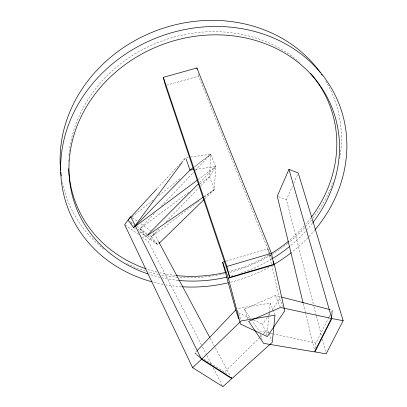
<?xml version="1.0" encoding="UTF-8"?>
<svg xmlns="http://www.w3.org/2000/svg" width="407" height="407" viewBox="0 0 407 407"><rect width="100%" height="100%" fill="white"/><g stroke="black" fill="none" stroke-linecap="round" stroke-linejoin="round"><path stroke-width="0.31" stroke-dasharray="2.04 1.53" d="M204.889 198.733L214.418 189.448L209.564 176.745L210.678 154.248L190.674 156.995M204.273 197.069L214.418 189.448L215.639 166.534L210.678 154.248L194.398 166.712M268.656 332.921L267.531 329.97L269.164 313.09M269.225 312.464L270.131 303.088L236.996 308.618M332.173 312.118L332.402 310.231L329.955 309.595M315.069 348.356L315.918 343.02L328.775 317.552M313.293 304.115L286.401 199.751L292.272 186.477M293.762 183.104L297.736 174.115M329.054 316.992L329.894 315.298M331.288 312.484L332.402 310.231M200.773 185.831L209.564 176.745L215.639 166.534L195.594 169.327M266.86 335.399L262.652 324.226L267.165 317.501M268.554 315.43L269.943 313.359M272.024 310.256L279.665 298.875L271.947 266.209M181.898 162.749L185.673 157.677L190.049 157.077M201.404 344.795L148.26 241.295L154.182 233.318L153.169 232.59M157.305 188.405L180.515 163.263M180.942 162.8L185.673 157.677M154.426 213.502L140.039 228.658L145.991 236.543L157.692 244.704L158.603 243.818M161.406 206.151L193.671 172.161M195.416 170.324L210.678 154.248L194.358 167.257M196.673 354.685L194.78 353.128L196.957 350.834M159.01 228.983L151.531 236.706L149.537 235.307M166.041 221.718L199.013 187.647M146.886 235.643L145.991 236.543L139.28 231.746M199.567 182.692L215.639 166.534L198.316 179.446M259.824 337.525L224.45 372.176L226.852 374.114M260.277 337.077L262.998 334.417M263.451 333.969L267.531 329.97M132.041 216.911L153.8 199.572M158.75 195.63L180.51 178.291M197.176 202.406L151.531 236.706L157.692 244.704L140.039 228.658L137.052 226.511M197.68 202.025L199.201 200.885M188.756 192.282L140.039 228.658L147.034 233.557M199.923 183.944L209.564 176.745M147.558 235.465L145.991 236.543L137.729 228.938M203.973 196.637L214.418 189.448M247.868 319.027L244.337 309.101L275.483 295.467L280.988 296.896M226.165 261.182L267.867 248.947L271.739 258.247M166.626 85.175L198.641 76.17L269.414 253.093M272.018 333.674L259.035 330.911L252.035 320.528M272.639 333.806L315.918 343.02M278.408 196.647L286.401 199.751M238.583 312.846L250.615 318.533M253.485 319.892L262.652 324.226M223.916 371.835L203.703 358.938M194.78 353.128L196.881 354.497M125.163 224.995L139.108 234.834M142.16 236.986L148.26 241.295M132.229 217.613L137.383 221.301M140.99 223.881L150.636 230.784M134.636 228.419L135.668 229.161M130.077 221.494L133.064 223.647M130.84 222.598L134.513 225.982M244.337 309.101L250.636 318.447M154.182 233.318L158.354 241.142M210.256 338.385L230.24 375.834M202.569 347.059L206.634 354.975M206.924 355.545L211.279 364.026M213.314 367.984L222.604 386.085M279.665 298.875L282.799 306.318M275.483 295.467L280.245 306.893M270.131 303.088L274.771 314.611M269.653 253.683L272.247 260.17M268.879 333.511L271.576 340.588M260.338 334.462L262.724 340.974M237.596 310.373L240.812 319.729M313.929 306.573L316.142 315.166M316.3 315.781L321.52 336.04M322.313 339.112L325.951 353.23M303.281 303.708L305.225 311.737M305.372 312.357L314.341 349.425M267.867 248.947L269.18 254.497M269.322 255.113L271.362 263.741M198.133 73.835L198.641 76.17M314.998 229.818A145.243 127.93 -21.1 0 1 308.358 237.256M307.931 237.703A145.243 127.93 -21.1 0 1 291.661 252.396M269.017 267.246A145.243 127.93 -21.1 0 1 230.204 282.3M181.547 286.737A145.243 127.93 -21.1 0 1 166.092 284.931M163.039 284.381A145.243 127.93 -21.1 0 1 152.783 282.026M325.829 81.024A142.669 126.455 -21.1 0 1 339.616 159.366M333.257 182.331A142.669 126.455 -21.1 0 1 313.049 217.979M311.528 219.897A142.669 126.455 -21.1 0 1 306.349 225.961M304.69 227.772A142.669 126.455 -21.1 0 1 288.421 242.852M287.932 243.238A142.669 126.455 -21.1 0 1 271.657 254.553M271.128 254.879A142.669 126.455 -21.1 0 1 229.416 272.471M224.583 273.667A142.669 126.455 -21.1 0 1 178.49 277.309M177.879 277.264A142.669 126.455 -21.1 0 1 160.877 274.964M158.481 274.476A142.669 126.455 -21.1 0 1 147.751 271.744M145.319 271.001A142.669 126.455 -21.1 0 1 125.977 263.181M103.739 249.069A142.669 126.455 -21.1 0 1 102.279 247.888M101.318 247.09A142.669 126.455 -21.1 0 1 62.093 180.784M310.877 217.837A136.06 120.172 -21.1 0 1 305.886 224.033M304.273 225.885A136.06 120.172 -21.1 0 1 288.833 240.908M269.108 254.879A136.06 120.172 -21.1 0 1 228.973 271.566M175.559 275.468A136.06 120.172 -21.1 0 1 159.89 272.807M156.929 272.09A136.06 120.172 -21.1 0 1 147.303 269.256M68.635 161.08A136.06 120.172 -21.1 0 1 68.676 159.814M68.941 155.357A136.06 120.172 -21.1 0 1 69.175 152.808M69.312 151.536A136.06 120.172 -21.1 0 1 159.142 42.002A136.06 120.172 -21.1 0 1 299.42 62.19M312.49 223.102A137.301 120.874 -21.1 0 1 307.387 229.299M305.331 231.608A137.301 120.874 -21.1 0 1 290.023 246.138M271.627 259.091A137.301 120.874 -21.1 0 1 239.062 273.794M233.043 275.585A137.301 120.874 -21.1 0 1 230.616 276.231M178.007 280.357A137.301 120.874 -21.1 0 1 162.179 277.844M159.783 277.294A137.301 120.874 -21.1 0 1 149.181 274.313"/><path stroke-width="0.61" d="M331.405 318.411L280.484 307.468L248.697 321.362L263.594 343.34L314.499 351.913L331.405 318.411L332.097 312.749M288.955 169.368L331.827 318.539L314.937 351.897L326.109 353.846L343.152 320.706L298.234 172.99L288.955 169.368L277.269 196.205L303.129 303.088M156.878 188.873L128.083 220.065L133.603 227.681L181.522 163.258M197.395 350.376L235.689 309.997M133.603 227.681L189.962 170.116L192.918 167.847M147.334 235.195L198.672 183.588M159.056 243.376L203.978 199.618M201.867 358.974L241.214 320.899L275.005 315.186L272.247 342.358L232.143 378.388L201.867 358.974L197.141 355.077M192.592 367.633L124.644 224.628L130.683 216.509L201.536 359.33L192.592 367.633L222.894 386.65L231.731 378.627L231.135 377.508M135.129 226.541L197.293 180.209M148.082 235.104L202.925 197.359M163.314 77.371L226.862 266.458L271.413 253.317L273.896 264.301L229.757 277.355L165.44 85.511L163.314 77.371L196.861 67.954L271.413 253.317M228.342 278.205L274.399 264.642L284.732 310.897L267.302 336.574L240.486 324.079L228.342 278.205L222.588 262.23L224.974 261.533M193.717 169.592L189.962 170.116L186.08 158.862M343.152 320.706L331.827 318.539M281.603 297.054L329.344 309.437M201.536 359.33L231.731 378.627M158.654 241.702L209.956 337.825M272.944 261.152L274.399 264.642M273.189 262.53L273.896 264.301M238.69 318.803L236.289 311.762L222.588 262.23M226.862 266.458L229.757 277.355M196.861 67.954L197.115 69.134M152.187 281.868A145.243 127.93 -21.1 0 1 76.236 107.718A145.243 127.93 -21.1 0 1 281.425 41.682A145.243 127.93 -21.1 0 1 315.394 229.339M291.163 252.783A145.243 127.93 -21.1 0 1 273.967 264.443M228.363 282.748A145.243 127.93 -21.1 0 1 182.173 286.777M61.279 175.885A142.669 126.455 -21.1 0 1 60.806 172.166M60.612 170.294A142.669 126.455 -21.1 0 1 60.317 166.529M60.251 165.267A142.669 126.455 -21.1 0 1 159.234 29.574A142.669 126.455 -21.1 0 1 320.401 72.68M321.479 74.211A142.669 126.455 -21.1 0 1 322.181 75.244M310.704 73.514A136.06 120.172 -21.1 0 1 311.609 216.86M288.354 241.305A136.06 120.172 -21.1 0 1 271.764 253.261M225.946 272.314A136.06 120.172 -21.1 0 1 176.17 275.539M146.103 268.844A136.06 120.172 -21.1 0 1 68.681 168.64M148.016 273.931A137.301 120.874 -21.1 0 1 85.404 108.567A137.301 120.874 -21.1 0 1 277.055 48.911A137.301 120.874 -21.1 0 1 312.866 222.614M289.54 246.535A137.301 120.874 -21.1 0 1 272.7 258.44M226.953 277.131A137.301 120.874 -21.1 0 1 178.622 280.418"/></g></svg>
